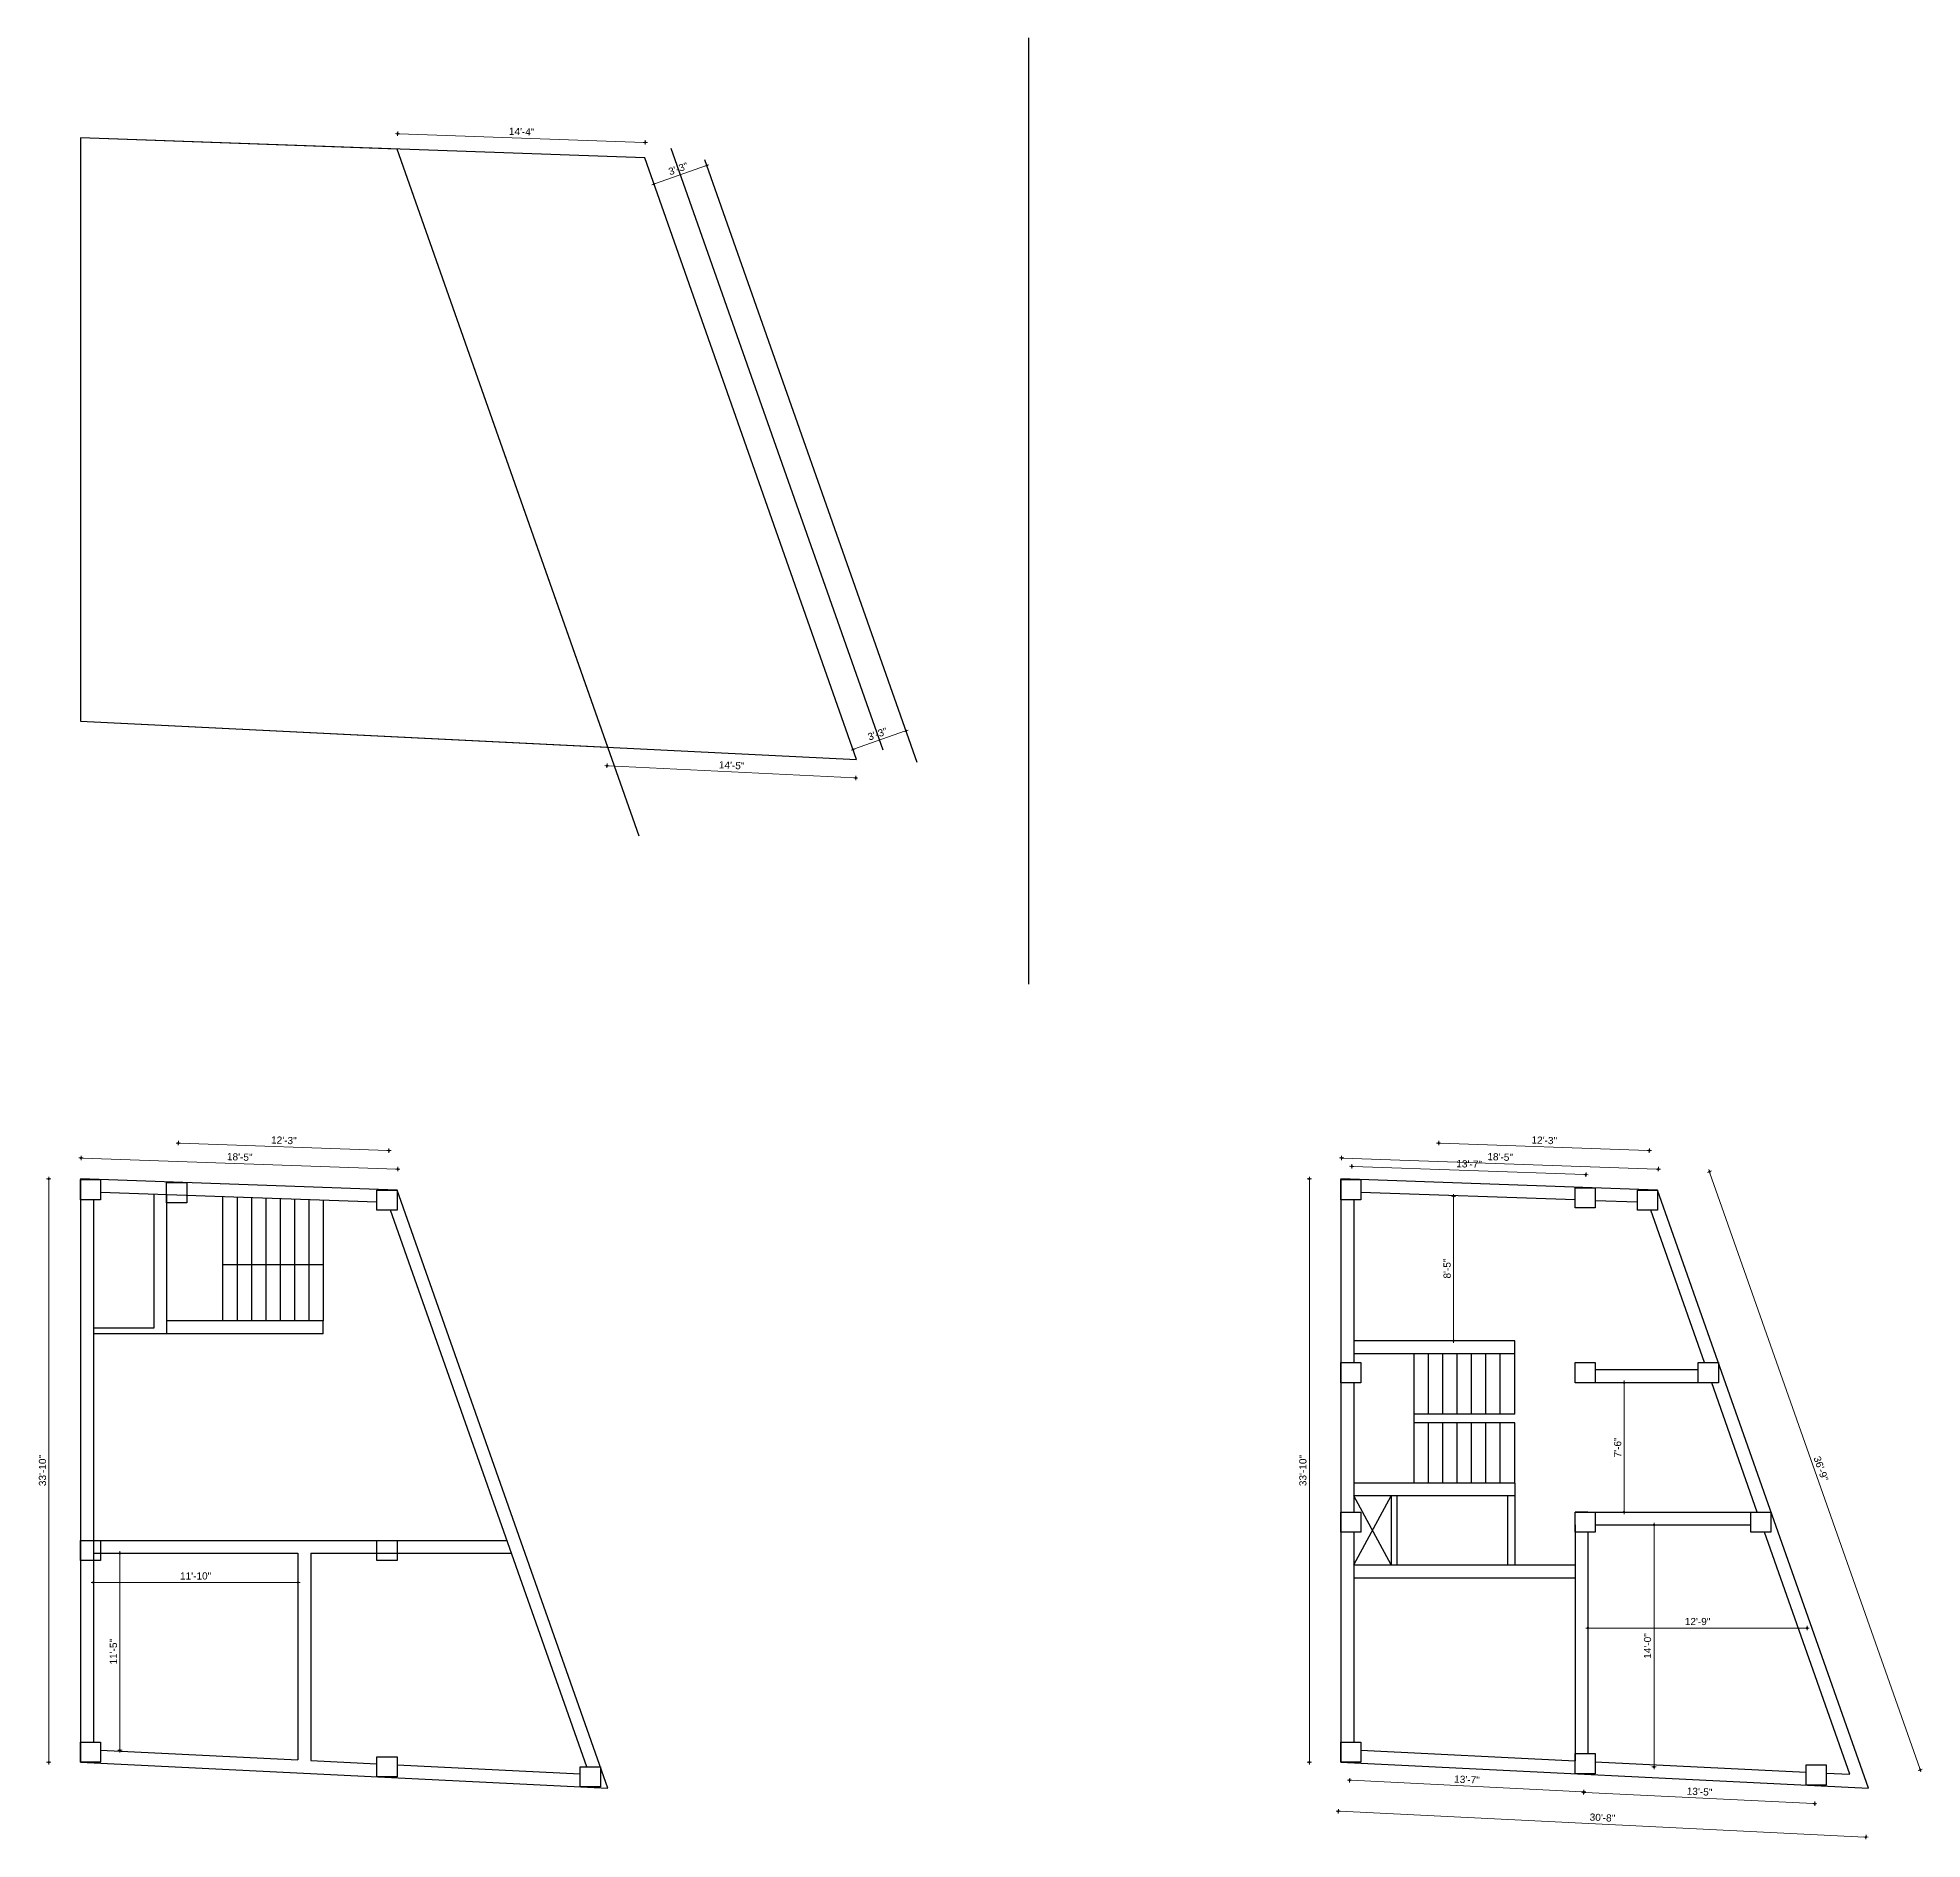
# Model space of a CAD drawing. Header units: inches. Extents: x -4105 to 11025, y -15557 to -3174.
# Drawn here: x -828 to 484, y -14297 to -13043 of the extents above; entities that cross this region are included whole.
import ezdxf

# ---------------------------------------------------------------- set-up
doc = ezdxf.new("R2010")
doc.units = ezdxf.units.IN
doc.header["$LTSCALE"] = 0.5
doc.header["$MEASUREMENT"] = 0
doc.header["$PDMODE"] = 66
doc.layers.add('hatch', color=9, linetype='Continuous', lineweight=0)
doc.layers.add('Toilet', color=7, linetype='Continuous', lineweight=25)
doc.styles.get("Standard").update_dxf_attribs({"font": 'arial.ttf'})
doc.dimstyles.new('S8', dxfattribs={"dimtxt": 5, "dimasz": 1, "dimexe": 6, "dimexo": 18, "dimgap": 1.9375, "dimtad": 1, "dimdec": 0, "dimzin": 3, "dimdsep": 46, "dimlunit": 4, "dimtxsty": 'Standard', "dimblk": 'dot 2', "dimcen": 12, "dimse1": 1, "dimse2": 1, "dimclrd": 1, "dimclre": 1, "dimclrt": 256, "dimadec": 0, "dimazin": 0, "dimtfac": 0.75, "dimtdec": 0, "dimtix": 1, "dimtmove": 1, "dimatfit": 3, "dimldrblk": 'DOT', "dimfxl": 1, "dimtolj": 1, "dimtzin": 0, "dimlwd": 9, "dimlwe": 9, "dimarcsym": 0})

# ---------------------------------------------------------------- blocks, each defined once
blk = doc.blocks.new('dot1')
at = {"layer": 'hatch'}
h = blk.add_hatch(color=256, dxfattribs=at)
edge = h.paths.add_edge_path()
edge.add_arc((0, 0), 1, 0, 360)
for p, q in [((3, 0), (-3, 0)), ((0, 3), (0, -3))]:
    blk.add_line(p, q, dxfattribs=at)
blk.add_circle((0, 0), 1, dxfattribs=at)
blk = doc.blocks.new('dot 2')
at = {"layer": 'hatch', "xscale": 0.5, "yscale": 0.5, "zscale": 0.5}
blk.add_blockref('dot1', (0, 0), dxfattribs=at)
blk = doc.blocks.new('*D774')
at = {"layer": 'Defpoints', "color": 0, "transparency": 16777216}
for p in [(-363.3, -13128), (-400.1, -13141), (-398.7, -13144.9)]:
    blk.add_point(p, dxfattribs=at)
at = {"layer": 'Toilet', "color": 1, "lineweight": 9, "transparency": 16777216}
blk.add_line((-362.8, -13132.2), (-397.7, -13144.5), dxfattribs=at)
for p, rotation in [((-361.9, -13131.9), 19.41503730318703), ((-398.7, -13144.9), 199.415037303187)]:
    blk.add_blockref('dot 2', p, dxfattribs=dict(at, rotation=rotation))
at = {"layer": 'Toilet', "transparency": 16777216, "insert": (-381.8, -13134.2), "char_height": 5, "attachment_point": 5, "rotation": 19.415}
blk.add_mtext('\\A1;3\'-3"', dxfattribs=at)
blk = doc.blocks.new('_Dot')
at = {"color": 0, "linetype": 'ByBlock', "lineweight": -2}
blk.add_line((-0.5, 0), (-1, 0), dxfattribs=at)
at = {"color": 0, "linetype": 'ByBlock', "const_width": 0.5}
blk.add_lwpolyline([(-0.25, 0, 1), (0.25, 0, 1)], format="xyb", close=True, dxfattribs=at)
blk = doc.blocks.new('*D775')
at = {"layer": 'Defpoints', "color": 0, "transparency": 16777216}
for p in [(-223.2, -13525.4), (-220.8, -13532.3), (-257.6, -13545.3)]:
    blk.add_point(p, dxfattribs=at)
at = {"layer": 'Toilet', "color": 1, "lineweight": 9, "transparency": 16777216}
blk.add_line((-259.1, -13538), (-224.2, -13525.7), dxfattribs=at)
for p, rotation in [((-223.2, -13525.4), 19.41503730318946), ((-260, -13538.4), 199.4150373031895)]:
    blk.add_blockref('dot 2', p, dxfattribs=dict(at, rotation=rotation))
at = {"layer": 'Toilet', "transparency": 16777216, "insert": (-243.1, -13527.6), "char_height": 5, "attachment_point": 5, "rotation": 19.415}
blk.add_mtext('\\A1;3\'-3"', dxfattribs=at)
blk = doc.blocks.new('*D777')
at = {"layer": 'Defpoints', "color": 0, "transparency": 16777216}
for p in [(-430.7, -13536.8), (-257.6, -13545.3), (-258.2, -13558.2)]:
    blk.add_point(p, dxfattribs=at)
at = {"layer": 'Toilet', "color": 1, "lineweight": 9, "transparency": 16777216}
blk.add_line((-430.4, -13549.7), (-259.2, -13558.2), dxfattribs=at)
for p, rotation in [((-431.4, -13549.7), 177.1797039813628), ((-258.2, -13558.2), 357.1797039813628)]:
    blk.add_blockref('dot 2', p, dxfattribs=dict(at, rotation=rotation))
at = {"layer": 'Toilet', "transparency": 16777216, "insert": (-344.6, -13549.4), "char_height": 5, "attachment_point": 5, "rotation": 357.1797}
blk.add_mtext('\\A1;14\'-5"', dxfattribs=at)
blk = doc.blocks.new('*D778')
at = {"layer": 'Defpoints', "color": 0, "transparency": 16777216}
for p in [(-729.7, -13812.3), (-730.9, -13846.8), (-584.5, -13852)]:
    blk.add_point(p, dxfattribs=at)
at = {"layer": 'Toilet', "color": 1, "lineweight": 9, "transparency": 16777216}
blk.add_line((-584.2, -13817.4), (-728.7, -13812.3), dxfattribs=at)
for p, rotation in [((-729.7, -13812.3), 177.9779001232591), ((-583.2, -13817.5), 357.9779001232591)]:
    blk.add_blockref('dot 2', p, dxfattribs=dict(at, rotation=rotation))
at = {"layer": 'Toilet', "transparency": 16777216, "insert": (-656.3, -13810.4), "char_height": 5, "attachment_point": 5, "rotation": 357.9779}
blk.add_mtext('\\A1;12\'-3"', dxfattribs=at)
blk = doc.blocks.new('*D779')
at = {"layer": 'Defpoints', "color": 0, "transparency": 16777216}
for p in [(-783.9, -14097.8), (-783.9, -14234.9), (-770.4, -14234.9)]:
    blk.add_point(p, dxfattribs=at)
at = {"layer": 'Toilet', "color": 1, "lineweight": 9, "transparency": 16777216}
blk.add_line((-770.4, -14098.8), (-770.4, -14233.9), dxfattribs=at)
for p, rotation in [((-770.4, -14097.8), 90), ((-770.4, -14234.9), 270)]:
    blk.add_blockref('dot 2', p, dxfattribs=dict(at, rotation=rotation))
at = {"layer": 'Toilet', "transparency": 16777216, "insert": (-774.9, -14166.3), "char_height": 5, "attachment_point": 5, "rotation": 90}
blk.add_mtext('\\A1;11\'-5"', dxfattribs=at)
blk = doc.blocks.new('*D780')
at = {"layer": 'Defpoints', "color": 0, "transparency": 16777216}
for p in [(-788.9, -14097.8), (-646.5, -14097.8), (-646.5, -14118.1)]:
    blk.add_point(p, dxfattribs=at)
at = {"layer": 'Toilet', "color": 1, "lineweight": 9, "transparency": 16777216}
blk.add_line((-787.9, -14118.1), (-647.5, -14118.1), dxfattribs=at)
at = {"layer": 'Toilet', "color": 1, "lineweight": 9, "transparency": 16777216, "rotation": 180}
blk.add_blockref('dot 2', (-788.9, -14118.1), dxfattribs=at)
at = {"layer": 'Toilet', "color": 1, "lineweight": 9, "transparency": 16777216}
blk.add_blockref('dot 2', (-646.5, -14118.1), dxfattribs=at)
at = {"layer": 'Toilet', "transparency": 16777216, "insert": (-717.7, -14113.6), "char_height": 5, "attachment_point": 5}
blk.add_mtext('\\A1;11\'-10"', dxfattribs=at)
blk = doc.blocks.new('*D781')
at = {"layer": 'Defpoints', "color": 0, "transparency": 16777216}
for p in [(-797.4, -13822.6), (-797.9, -13837.2), (-577.5, -13845)]:
    blk.add_point(p, dxfattribs=at)
at = {"layer": 'Toilet', "color": 1, "lineweight": 9, "transparency": 16777216}
blk.add_line((-578, -13830.4), (-796.4, -13822.7), dxfattribs=at)
for p, rotation in [((-797.4, -13822.6), 177.9779001232582), ((-577, -13830.4), 357.9779001232581)]:
    blk.add_blockref('dot 2', p, dxfattribs=dict(at, rotation=rotation))
at = {"layer": 'Toilet', "transparency": 16777216, "insert": (-687, -13822), "char_height": 5, "attachment_point": 5, "rotation": 357.9779}
blk.add_mtext('\\A1;18\'-5"', dxfattribs=at)
blk = doc.blocks.new('*D782')
at = {"layer": 'Defpoints', "color": 0, "transparency": 16777216}
for p in [(-797.9, -13837.2), (-819.9, -14243.2), (-797.9, -14243.2)]:
    blk.add_point(p, dxfattribs=at)
at = {"layer": 'Toilet', "color": 1, "lineweight": 9, "transparency": 16777216}
blk.add_line((-819.9, -13838.2), (-819.9, -14242.2), dxfattribs=at)
for p, rotation in [((-819.9, -13837.2), 90), ((-819.9, -14243.2), 270)]:
    blk.add_blockref('dot 2', p, dxfattribs=dict(at, rotation=rotation))
at = {"layer": 'Toilet', "transparency": 16777216, "insert": (-824.3, -14040.2), "char_height": 5, "attachment_point": 5, "rotation": 90}
blk.add_mtext('\\A1;33\'-10"', dxfattribs=at)
blk = doc.blocks.new('*D783')
at = {"layer": 'Defpoints', "color": 0, "transparency": 16777216}
for p in [(147.6, -13812.3), (146.4, -13846.8), (292.9, -13852)]:
    blk.add_point(p, dxfattribs=at)
at = {"layer": 'Toilet', "color": 1, "lineweight": 9, "transparency": 16777216}
blk.add_line((293.1, -13817.4), (148.6, -13812.3), dxfattribs=at)
for p, rotation in [((147.6, -13812.3), 177.9779001232591), ((294.1, -13817.5), 357.9779001232591)]:
    blk.add_blockref('dot 2', p, dxfattribs=dict(at, rotation=rotation))
at = {"layer": 'Toilet', "transparency": 16777216, "insert": (221, -13810.4), "char_height": 5, "attachment_point": 5, "rotation": 357.9779}
blk.add_mtext('\\A1;12\'-3"', dxfattribs=at)
blk = doc.blocks.new('*D784')
at = {"layer": 'Defpoints', "color": 0, "transparency": 16777216}
for p in [(79.9, -13822.6), (79.4, -13837.2), (299.9, -13845)]:
    blk.add_point(p, dxfattribs=at)
at = {"layer": 'Toilet', "color": 1, "lineweight": 9, "transparency": 16777216}
blk.add_line((299.4, -13830.4), (80.9, -13822.7), dxfattribs=at)
for p, rotation in [((79.9, -13822.6), 177.9779001232582), ((300.4, -13830.4), 357.9779001232581)]:
    blk.add_blockref('dot 2', p, dxfattribs=dict(at, rotation=rotation))
at = {"layer": 'Toilet', "transparency": 16777216, "insert": (190.3, -13822), "char_height": 5, "attachment_point": 5, "rotation": 357.9779}
blk.add_mtext('\\A1;18\'-5"', dxfattribs=at)
blk = doc.blocks.new('*D785')
at = {"layer": 'Defpoints', "color": 0, "transparency": 16777216}
for p in [(79.4, -13837.2), (57.5, -14243.2), (79.4, -14243.2)]:
    blk.add_point(p, dxfattribs=at)
at = {"layer": 'Toilet', "color": 1, "lineweight": 9, "transparency": 16777216}
blk.add_line((57.5, -13838.2), (57.5, -14242.2), dxfattribs=at)
for p, rotation in [((57.5, -13837.2), 90), ((57.5, -14243.2), 270)]:
    blk.add_blockref('dot 2', p, dxfattribs=dict(at, rotation=rotation))
at = {"layer": 'Toilet', "transparency": 16777216, "insert": (53, -14040.2), "char_height": 5, "attachment_point": 5, "rotation": 90}
blk.add_mtext('\\A1;33\'-10"', dxfattribs=at)
blk = doc.blocks.new('*D786')
at = {"layer": 'Defpoints', "color": 0, "transparency": 16777216}
for p in [(86.4, -14236.2), (249.4, -14244.2), (248.5, -14263.8)]:
    blk.add_point(p, dxfattribs=at)
at = {"layer": 'Toilet', "color": 1, "lineweight": 9, "transparency": 16777216}
blk.add_line((86.5, -14255.8), (247.5, -14263.7), dxfattribs=at)
for p, rotation in [((85.5, -14255.7), 177.1797039813616), ((248.5, -14263.8), 357.1797039813616)]:
    blk.add_blockref('dot 2', p, dxfattribs=dict(at, rotation=rotation))
at = {"layer": 'Toilet', "transparency": 16777216, "insert": (167.2, -14255.3), "char_height": 5, "attachment_point": 5, "rotation": 357.1797}
blk.add_mtext('\\A1;13\'-7"', dxfattribs=at)
blk = doc.blocks.new('*D788')
at = {"layer": 'Defpoints', "color": 0, "transparency": 16777216}
for p in [(242.4, -13979.1), (242.4, -14069.1), (276.6, -14069.1)]:
    blk.add_point(p, dxfattribs=at)
at = {"layer": 'Toilet', "color": 1, "lineweight": 9, "transparency": 16777216}
blk.add_line((276.6, -13980.1), (276.6, -14068.1), dxfattribs=at)
for p, rotation in [((276.6, -13979.1), 90), ((276.6, -14069.1), 270)]:
    blk.add_blockref('dot 2', p, dxfattribs=dict(at, rotation=rotation))
at = {"layer": 'Toilet', "transparency": 16777216, "insert": (272.1, -14024.1), "char_height": 5, "attachment_point": 5, "rotation": 90}
blk.add_mtext('\\A1;7\'-6"', dxfattribs=at)
blk = doc.blocks.new('*D794')
at = {"layer": 'Defpoints', "color": 0, "transparency": 16777216}
for p in [(250, -13834.3), (86.4, -13844.7), (249.4, -13850.4)]:
    blk.add_point(p, dxfattribs=at)
at = {"layer": 'Toilet', "color": 1, "lineweight": 9, "transparency": 16777216}
blk.add_line((88, -13828.5), (249, -13834.2), dxfattribs=at)
for p, rotation in [((87, -13828.5), 177.9779001232584), ((250, -13834.3), 357.9779001232584)]:
    blk.add_blockref('dot 2', p, dxfattribs=dict(at, rotation=rotation))
at = {"layer": 'Toilet', "transparency": 16777216, "insert": (168.7, -13826.9), "char_height": 5, "attachment_point": 5, "rotation": 357.9779}
blk.add_mtext('\\A1;13\'-7"', dxfattribs=at)
blk = doc.blocks.new('*D801')
at = {"layer": 'Defpoints', "color": 0, "transparency": 16777216}
for p in [(251.4, -14149.8), (251.4, -14167.4), (403.9, -14167.4)]:
    blk.add_point(p, dxfattribs=at)
at = {"layer": 'Toilet', "color": 1, "lineweight": 9, "transparency": 16777216}
blk.add_line((402.9, -14149.8), (252.4, -14149.8), dxfattribs=at)
at = {"layer": 'Toilet', "color": 1, "lineweight": 9, "transparency": 16777216, "rotation": 180}
blk.add_blockref('dot 2', (251.4, -14149.8), dxfattribs=at)
at = {"layer": 'Toilet', "color": 1, "lineweight": 9, "transparency": 16777216}
blk.add_blockref('dot 2', (403.9, -14149.8), dxfattribs=at)
at = {"layer": 'Toilet', "transparency": 16777216, "insert": (327.7, -14145.3), "char_height": 5, "attachment_point": 5}
blk.add_mtext('\\A1;12\'-9"', dxfattribs=at)
blk = doc.blocks.new('*D802')
at = {"layer": 'Defpoints', "color": 0, "transparency": 16777216}
for p in [(297.4, -14078.1), (329.9, -14078.1), (329.9, -14246.5)]:
    blk.add_point(p, dxfattribs=at)
at = {"layer": 'Toilet', "color": 1, "lineweight": 9, "transparency": 16777216}
blk.add_line((297.4, -14245.5), (297.4, -14079.1), dxfattribs=at)
for p, rotation in [((297.4, -14078.1), 90), ((297.4, -14246.5), 270)]:
    blk.add_blockref('dot 2', p, dxfattribs=dict(at, rotation=rotation))
at = {"layer": 'Toilet', "transparency": 16777216, "insert": (292.9, -14162.3), "char_height": 5, "attachment_point": 5, "rotation": 90}
blk.add_mtext('\\A1;14\'-0"', dxfattribs=at)
blk = doc.blocks.new('*D811')
at = {"layer": 'Defpoints', "color": 0, "transparency": 16777216}
for p in [(79.4, -14243.2), (446.6, -14261.3), (444.9, -14295.3)]:
    blk.add_point(p, dxfattribs=at)
at = {"layer": 'Toilet', "color": 1, "lineweight": 9, "transparency": 16777216}
blk.add_line((78.7, -14277.3), (443.9, -14295.3), dxfattribs=at)
for p, rotation in [((77.7, -14277.3), 177.1797039813617), ((444.9, -14295.3), 357.1797039813617)]:
    blk.add_blockref('dot 2', p, dxfattribs=dict(at, rotation=rotation))
at = {"layer": 'Toilet', "transparency": 16777216, "insert": (261.5, -14281.8), "char_height": 5, "attachment_point": 5, "rotation": 357.1797}
blk.add_mtext('\\A1;30\'-8"', dxfattribs=at)
blk = doc.blocks.new('*D812')
at = {"layer": 'Defpoints', "color": 0, "transparency": 16777216}
for p in [(336, -13832.2), (299.9, -13845), (446.6, -14261.3)]:
    blk.add_point(p, dxfattribs=at)
at = {"layer": 'Toilet', "color": 1, "lineweight": 9, "transparency": 16777216}
blk.add_line((482.4, -14247.6), (336.3, -13833.2), dxfattribs=at)
for p, rotation in [((336, -13832.2), 109.4150373031909), ((482.7, -14248.5), 289.4150373031909)]:
    blk.add_blockref('dot 2', p, dxfattribs=dict(at, rotation=rotation))
at = {"layer": 'Toilet', "transparency": 16777216, "insert": (413.6, -14038.9), "char_height": 5, "attachment_point": 5, "rotation": 289.415}
blk.add_mtext('\\A1;36\'-9"', dxfattribs=at)
blk = doc.blocks.new('*D822')
at = {"layer": 'Defpoints', "color": 0, "transparency": 16777216}
for p in [(157.9, -13849.3), (167.9, -13849.3), (200.4, -13949.9)]:
    blk.add_point(p, dxfattribs=at)
at = {"layer": 'Toilet', "color": 1, "lineweight": 9, "transparency": 16777216}
blk.add_line((157.9, -13948.9), (157.9, -13850.3), dxfattribs=at)
for p, rotation in [((157.9, -13849.3), 90), ((157.9, -13949.9), 270)]:
    blk.add_blockref('dot 2', p, dxfattribs=dict(at, rotation=rotation))
at = {"layer": 'Toilet', "transparency": 16777216, "insert": (153.4, -13899.6), "char_height": 5, "attachment_point": 5, "rotation": 90}
blk.add_mtext('\\A1;8\'-5"', dxfattribs=at)

msp = doc.modelspace()

# ---------------------------------------------------------------- linework, layer by layer
at = {"layer": 'Toilet'}
for p, q in [((-137.9, -13043), (-137.9, -13701.8)), ((-788.9, -13851.7), (-788.9, -14229.2)), ((-591.5, -13853.5), (-783.9, -13846.7)), ((-746.9, -13848), (-746.9, -13941)), ((-737.9, -13848.3), (-737.9, -13945)), ((-698.9, -13849.7), (-698.9, -13897)), ((-688.9, -13850), (-688.9, -13897)), ((-678.9, -13850.4), (-678.9, -13897)), ((-668.9, -13850.7), (-668.9, -13897)), ((-658.9, -13851.1), (-658.9, -13897)), ((-648.9, -13851.5), (-648.9, -13897)), ((-638.9, -13851.8), (-638.9, -13897)), ((-628.9, -13852.2), (-628.9, -13897)), ((88.4, -13851.7), (88.4, -13965.1)), ((242.4, -13851.9), (93.4, -13846.7)), ((-445.5, -14246.3), (-582.1, -13859)), ((285.9, -13853.5), (256.4, -13852.4)), ((332.6, -13965.1), (295.2, -13859)), ((-628.9, -13897), (-698.9, -13897)), ((-698.9, -13897), (-698.9, -13936)), ((-688.9, -13897), (-688.9, -13936)), ((-678.9, -13897), (-678.9, -13936)), ((-668.9, -13897), (-668.9, -13936)), ((-658.9, -13897), (-658.9, -13936)), ((-648.9, -13897), (-648.9, -13936)), ((-638.9, -13897), (-638.9, -13936)), ((-628.9, -13897), (-628.9, -13936)), ((-746.9, -13941), (-788.9, -13941)), ((-628.9, -13936), (-737.9, -13936)), ((-628.9, -13945), (-628.9, -13936)), ((-737.9, -13945), (-788.9, -13945)), ((-628.9, -13945), (-737.9, -13945)), ((200.4, -13949.9), (88.4, -13949.9)), ((200.4, -13958.9), (200.4, -13949.9)), ((200.4, -13958.9), (88.4, -13958.9)), ((130.4, -14000.9), (130.4, -13958.9)), ((140.4, -14000.9), (140.4, -13958.9)), ((150.4, -14000.9), (150.4, -13958.9)), ((160.4, -14000.9), (160.4, -13958.9)), ((170.4, -14000.9), (170.4, -13958.9)), ((180.4, -14000.9), (180.4, -13958.9)), ((190.4, -14000.9), (190.4, -13958.9)), ((200.4, -14000.9), (200.4, -13958.9)), ((328.2, -13970.1), (256.4, -13970.1)), ((88.4, -13979.1), (88.4, -14069.1)), ((337.6, -13979.1), (242.4, -13979.1)), ((369.3, -14069.1), (337.6, -13979.1)), ((200.4, -14000.9), (130.4, -14000.9)), ((130.4, -14006.9), (130.4, -14000.9)), ((200.4, -14006.9), (130.4, -14006.9)), ((130.4, -14048.9), (130.4, -14006.9)), ((140.4, -14048.9), (140.4, -14006.9)), ((150.4, -14048.9), (150.4, -14006.9)), ((160.4, -14048.9), (160.4, -14006.9)), ((170.4, -14048.9), (170.4, -14006.9)), ((180.4, -14048.9), (180.4, -14006.9)), ((190.4, -14048.9), (190.4, -14006.9)), ((200.4, -14048.9), (200.4, -14006.9)), ((200.4, -14048.9), (88.4, -14048.9)), ((200.4, -14048.9), (200.4, -14057.9)), ((200.4, -14057.9), (88.4, -14057.9)), ((88.4, -14105.9), (114.4, -14057.9)), ((114.4, -14105.9), (88.4, -14057.9)), ((114.4, -14057.9), (114.4, -14105.9)), ((118.4, -14057.9), (118.4, -14105.9)), ((195.4, -14057.9), (195.4, -14105.9)), ((200.4, -14057.9), (200.4, -14105.9)), ((251.4, -14069.1), (242.4, -14069.1)), ((251.4, -14069.1), (369.3, -14069.1)), ((88.4, -14083.1), (88.4, -14229.2)), ((242.4, -14078.1), (242.4, -14242.2)), ((251.4, -14083.1), (251.4, -14237.2)), ((256.4, -14078.1), (364.8, -14078.1)), ((433.6, -14251.6), (374.2, -14083.1)), ((-788.9, -14088.8), (-501.1, -14088.8)), ((-788.9, -14097.8), (-646.5, -14097.8)), ((-646.5, -14097.8), (-646.5, -14241.6)), ((-637.5, -14097.8), (-637.5, -14242.1)), ((-637.5, -14097.8), (-497.9, -14097.8)), ((88.4, -14105.9), (242.4, -14105.9)), ((88.4, -14114.9), (242.4, -14114.9)), ((-783.9, -14234.9), (-646.5, -14241.6)), ((-637.5, -14242.1), (-591.5, -14244.3)), ((-577.5, -14245), (-450, -14251.3)), ((93.4, -14234.9), (242.4, -14242.2)), ((256.4, -14242.9), (403.3, -14250.1)), ((417.3, -14250.8), (433.6, -14251.6))]:
    msp.add_line(p, q, dxfattribs=at)
at = {"layer": 'Toilet', "color": 1}
for p, q in [((-405.1, -13126.6), (-797.9, -13112.7)), ((-797.9, -13112.7), (-797.9, -13518.7)), ((-408.9, -13598.7), (-577.5, -13120.5)), ((-257.6, -13545.3), (-405.1, -13126.6)), ((-239.2, -13538.8), (-386.8, -13120.1)), ((-215.5, -13547.4), (-363.3, -13128)), ((-797.9, -13518.7), (-257.6, -13545.3))]:
    msp.add_line(p, q, dxfattribs=at)
at = {"layer": 'Toilet'}
for points in [[(-577.5, -13120.5), (-797.9, -13112.7), (-797.9, -13518.7), (-430.7, -13536.8)], [(-577.5, -13845), (-797.9, -13837.2), (-797.9, -14243.2), (-430.7, -14261.3)], [(-797.9, -13837.7), (-783.9, -13837.7), (-783.9, -13851.7), (-797.9, -13851.7)], [(299.9, -13845), (79.4, -13837.2), (79.4, -14243.2), (446.6, -14261.3)], [(79.4, -13837.7), (93.4, -13837.7), (93.4, -13851.7), (79.4, -13851.7)], [(-737.9, -13839.8), (-723.9, -13839.8), (-723.9, -13853.8), (-737.9, -13853.8)], [(-591.5, -13845), (-577.5, -13845), (-577.5, -13859), (-591.5, -13859)], [(242.4, -13843.4), (256.4, -13843.4), (256.4, -13857.4), (242.4, -13857.4)], [(285.9, -13845), (299.9, -13845), (299.9, -13859), (285.9, -13859)], [(79.4, -13965.1), (93.4, -13965.1), (93.4, -13979.1), (79.4, -13979.1)], [(242.4, -13965.1), (256.4, -13965.1), (256.4, -13979.1), (242.4, -13979.1)], [(328.2, -13965.1), (342.2, -13965.1), (342.2, -13979.1), (328.2, -13979.1)], [(79.4, -14069.1), (93.4, -14069.1), (93.4, -14083.1), (79.4, -14083.1)], [(242.4, -14069.1), (256.4, -14069.1), (256.4, -14083.1), (242.4, -14083.1)], [(364.8, -14069.1), (378.8, -14069.1), (378.8, -14083.1), (364.8, -14083.1)], [(-797.9, -14088.8), (-783.9, -14088.8), (-783.9, -14102.8), (-797.9, -14102.8)], [(-591.5, -14088.8), (-577.5, -14088.8), (-577.5, -14102.8), (-591.5, -14102.8)], [(-797.9, -14229.2), (-783.9, -14229.2), (-783.9, -14243.2), (-797.9, -14243.2)], [(79.4, -14229.2), (93.4, -14229.2), (93.4, -14243.2), (79.4, -14243.2)], [(-591.5, -14239.4), (-577.5, -14239.4), (-577.5, -14253.4), (-591.5, -14253.4)], [(242.4, -14237.2), (256.4, -14237.2), (256.4, -14251.2), (242.4, -14251.2)], [(403.3, -14245.1), (417.3, -14245.1), (417.3, -14259.1), (403.3, -14259.1)], [(-450, -14246.3), (-436, -14246.3), (-436, -14260.3), (-450, -14260.3)]]:
    msp.add_lwpolyline(points, close=True, dxfattribs=at)

# ---------------------------------------------------------------- dimensions: what is measured, and where the dimension line sits
for p1, p2, distance in [((-577.4648, -13120.4666), (-405.1434, -13126.5507), 10.6895), ((249.4, -14244.2), (410.3, -14252.1), -20)]:
    msp.add_aligned_dim(p1=p1, p2=p2, distance=distance, dimstyle='S8', override={"dimfxl": 2, "dimfxlon": 1, "dimarcsym": 1}, dxfattribs=at).render()
for p1, p2, distance, picture, middle in [((-363.3, -13128), (-400.1, -13141), 4.1, '*D774', (-381.8, -13134.2)), ((-257.6, -13545.3), (-220.8, -13532.3), 7.4, '*D775', (-243.1, -13527.6)), ((-430.7, -13536.8), (-257.6, -13545.3), -12.9, '*D777', (-344.6, -13549.4)), ((-584.4648, -13851.9677), (-730.8987, -13846.7976), -34.5209, '*D778', (-656.3052, -13810.394)), ((292.9, -13852), (146.4, -13846.8), -34.5, '*D783', (221, -13810.4)), ((-577.5, -13845), (-797.9, -13837.2), -14.6, '*D781', (-687, -13822)), ((299.9, -13845), (79.4, -13837.2), -14.6, '*D784', (190.3, -13822)), ((86.4, -13844.7), (249.4, -13850.4), 16.2, '*D794', (168.7, -13826.9)), ((446.6, -14261.3), (299.9, -13845), -38.3, '*D812', (413.6, -14038.9)), ((79.4, -14243.2), (446.6, -14261.3), -34.1, '*D811', (261.5, -14281.8)), ((86.4, -14236.2), (249.4, -14244.2), -19.6, '*D786', (167.2, -14255.3))]:
    dim = msp.add_aligned_dim(p1=p1, p2=p2, distance=distance, dimstyle='S8', override={"dimfxl": 2, "dimfxlon": 1, "dimarcsym": 1}, dxfattribs=at)
    dim.commit()
    dim.dimension.update_dxf_attribs({"geometry": picture, "text_midpoint": middle})
for base, p1, p2, picture, middle in [((-819.9, -14243.2), (-797.9, -13837.2), (-797.9, -14243.2), '*D782', (-824.3, -14040.2)), ((57.5, -14243.2), (79.4, -13837.2), (79.4, -14243.2), '*D785', (53, -14040.2)), ((157.9, -13849.3), (200.4, -13949.9), (167.9, -13849.3), '*D822', (153.4, -13899.6)), ((276.6, -14069.1), (242.4, -13979.1), (242.4, -14069.1), '*D788', (272.1, -14024.1)), ((297.4, -14078.1), (329.9, -14246.5), (329.9, -14078.1), '*D802', (292.9, -14162.3)), ((-770.4, -14234.9), (-783.9, -14097.8), (-783.9, -14234.9), '*D779', (-774.9, -14166.3))]:
    dim = msp.add_linear_dim(base=base, p1=p1, p2=p2, angle=90, dimstyle='S8', override={"dimfxl": 2, "dimfxlon": 1, "dimarcsym": 1}, dxfattribs=at)
    dim.commit()
    dim.dimension.update_dxf_attribs({"geometry": picture, "text_midpoint": middle})
for base, p1, p2, picture, middle in [((-646.5, -14118.1), (-788.9, -14097.8), (-646.5, -14097.8), '*D780', (-717.7, -14113.6)), ((251.4225, -14149.8347), (403.9386, -14167.3529), (251.4225, -14167.3529), '*D801', (327.6805, -14145.3443))]:
    dim = msp.add_linear_dim(base=base, p1=p1, p2=p2, dimstyle='S8', override={"dimfxl": 2, "dimfxlon": 1, "dimarcsym": 1}, dxfattribs=at)
    dim.commit()
    dim.dimension.update_dxf_attribs({"geometry": picture, "text_midpoint": middle})

doc.saveas('drawing.dxf')
